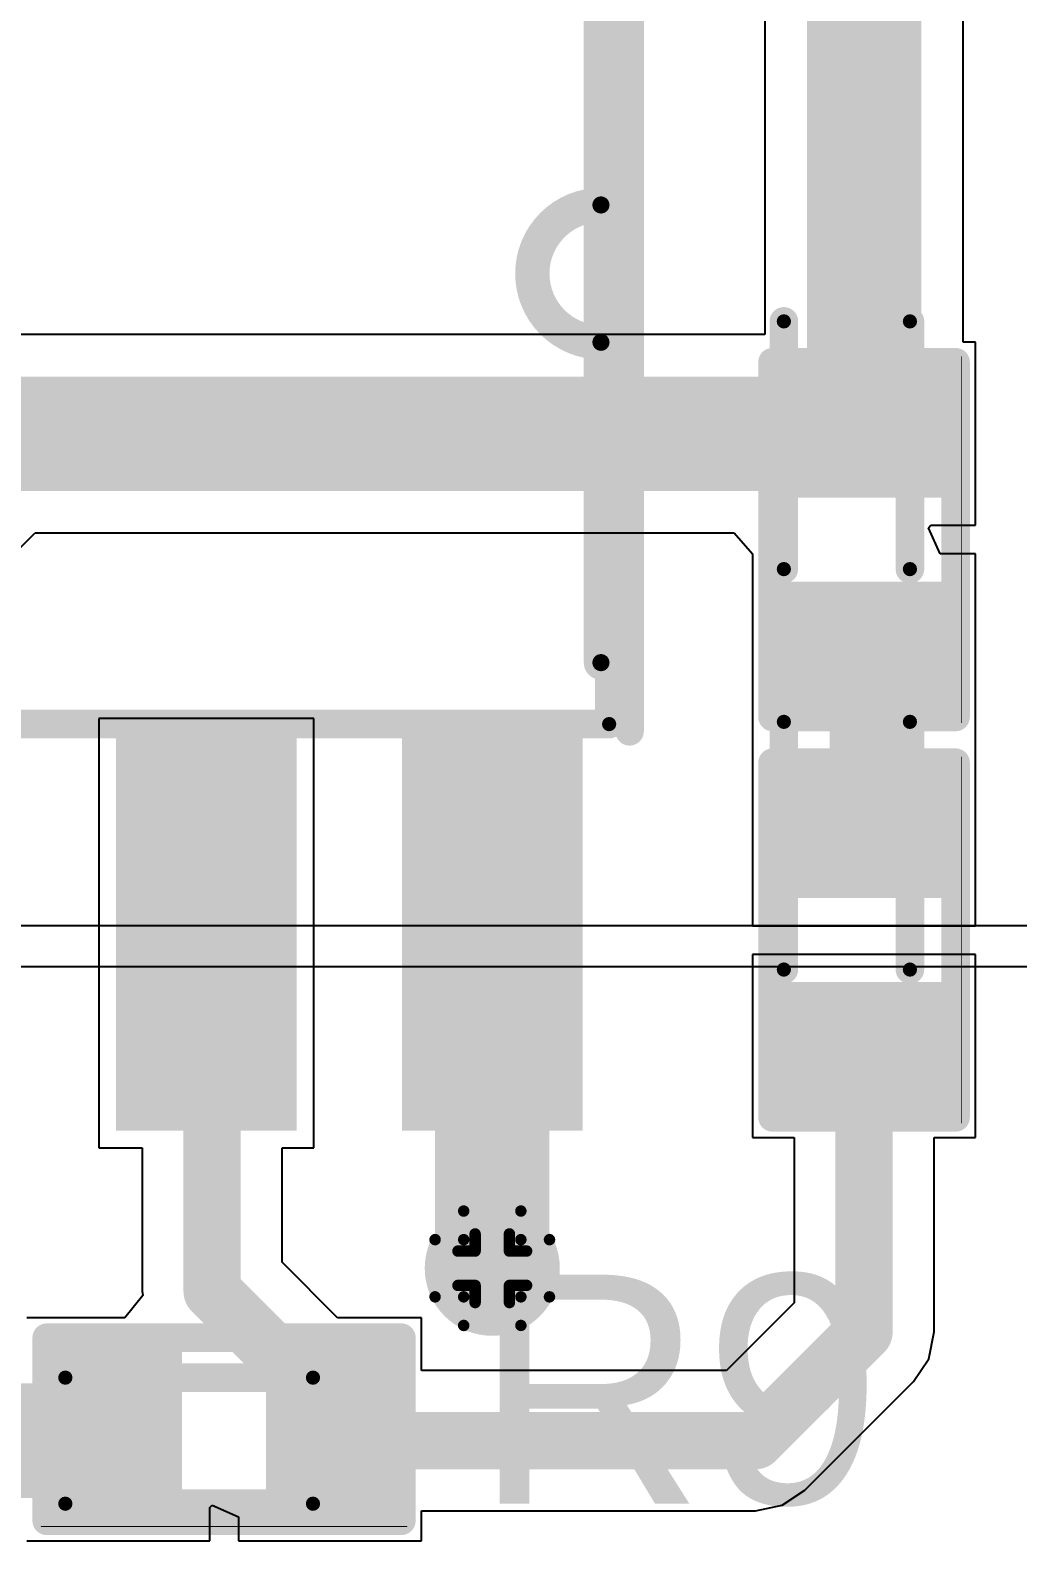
# Model space of a CAD drawing. Header units: inches. Extents: x -0.1 to 17.9, y -0.8 to 4.8.
# Drawn here: x 2.5322 to 2.7049, y 0.5685 to 0.8325 of the extents above; entities that cross this region are included whole.
import ezdxf

# ---------------------------------------------------------------- set-up
doc = ezdxf.new("R2010")
doc.units = ezdxf.units.IN
doc.header["$MEASUREMENT"] = 0
for name, color, linetype in [('Bottom Layer 1', 5, 'Continuous'), ('Bottom Solder', 6, 'Continuous'), ('Drill Drawing', 1, 'Continuous'), ('GND+Signal', 16, 'Continuous'), ('Pad Holes', 156, 'Continuous'), ('PWR+Signal', 76, 'Continuous'), ('Top 3D Body', 56, 'Continuous'), ('Top Layer 1', 1, 'Continuous'), ('Top Overlay', 2, 'Continuous'), ('Top Paste', 8, 'Continuous'), ('Top Solder', 216, 'Continuous'), ('Via Holes', 16, 'Continuous')]:
    doc.layers.add(name, color=color, linetype=linetype)
doc.styles.add('Arial', font='', dxfattribs={"height": 0.2})
doc.styles.get('Arial').set_extended_font_data('Arial')

# ---------------------------------------------------------------- blocks, each defined once
blk = doc.blocks.new('SOIC_8_0_154___3_90___W______120')
at = {"layer": 'Top Layer 1'}
for points in [[(0.07579, 0.06319), (0.07579, 0.08681), (0.13681, 0.08681), (0.13681, 0.06319)], [(0.07579, 0.01319), (0.07579, 0.03681), (0.13681, 0.03681), (0.13681, 0.01319)]]:
    blk.add_hatch(color=1, dxfattribs=at).paths.add_polyline_path(points)
at = {"layer": 'Top Paste'}
for points in [[(0.07579, 0.06319), (0.07579, 0.08681), (0.13681, 0.08681), (0.13681, 0.06319)], [(0.07579, 0.01319), (0.07579, 0.03681), (0.13681, 0.03681), (0.13681, 0.01319)]]:
    blk.add_hatch(color=8, dxfattribs=at).paths.add_polyline_path(points)
at = {"layer": 'Top Solder'}
for points in [[(0.07179, 0.05919), (0.07179, 0.09081), (0.14081, 0.09081), (0.14081, 0.05919)], [(0.07179, 0.00919), (0.07179, 0.04081), (0.14081, 0.04081), (0.14081, 0.00919)]]:
    blk.add_hatch(color=216, dxfattribs=at).paths.add_polyline_path(points)
at = {"layer": 'Top Overlay'}
blk.add_lwpolyline([(0.071, 0.099, 0.005, 0.005, 0), (-0.072, 0.099, 0.005, 0.005, 0)], format="xyseb", dxfattribs=at)
blk.add_lwpolyline([(0.06975, 0.099, 0.0025, 0.0025, 1), (0.07225, 0.099, 0.0025, 0.0025, 1)], format="xyseb", close=True, dxfattribs=at)
blk = doc.blocks.new('R___0402_152')
at = {"layer": 'Top Layer 1'}
for points in [[(-0.0275, -0.0125), (-0.0275, 0.0125), (-0.0095, 0.0125), (-0.0095, -0.0125)], [(0.0095, -0.0125), (0.0095, 0.0125), (0.0275, 0.0125), (0.0275, -0.0125)]]:
    blk.add_hatch(color=1, dxfattribs=at).paths.add_polyline_path(points)
at = {"layer": 'Top Paste'}
for points in [[(-0.0275, -0.0125), (-0.0275, 0.0125), (-0.0095, 0.0125), (-0.0095, -0.0125)], [(0.0095, -0.0125), (0.0095, 0.0125), (0.0275, 0.0125), (0.0275, -0.0125)]]:
    blk.add_hatch(color=8, dxfattribs=at).paths.add_polyline_path(points)
at = {"layer": 'Top Solder'}
for points in [[(-0.02967, -0.01467), (-0.02967, 0.01467), (-0.00733, 0.01467), (-0.00733, -0.01467)], [(0.00733, -0.01467), (0.00733, 0.01467), (0.02967, 0.01467), (0.02967, -0.01467)]]:
    blk.add_hatch(color=216, dxfattribs=at).paths.add_polyline_path(points)
at = {"layer": 'Top Overlay'}
for points in [[(-0.031, -0.016, 0.005, 0.005, 0), (-0.031, 0.016, 0.005, 0.005, 0)], [(-0.031, 0.016, 0.005, 0.005, 0), (0.031, 0.016, 0.005, 0.005, 0)], [(0.031, -0.016, 0.005, 0.005, 0), (0.031, 0.016, 0.005, 0.005, 0)], [(-0.031, -0.016, 0.005, 0.005, 0), (0.031, -0.016, 0.005, 0.005, 0)], [(-0.032, -0.017, 0.000127, 0.000127, 0), (0.032, -0.017, 0.000127, 0.000127, 0)]]:
    blk.add_lwpolyline(points, format="xyseb", dxfattribs=at)
for points in [[(-0.03225, 0.016, 0.0025, 0.0025, 1), (-0.02975, 0.016, 0.0025, 0.0025, 1)], [(-0.03225, 0.016, 0.0025, 0.0025, 1), (-0.02975, 0.016, 0.0025, 0.0025, 1)], [(0.02975, 0.016, 0.0025, 0.0025, 1), (0.03225, 0.016, 0.0025, 0.0025, 1)], [(0.02975, 0.016, 0.0025, 0.0025, 1), (0.03225, 0.016, 0.0025, 0.0025, 1)], [(-0.03225, -0.016, 0.0025, 0.0025, 1), (-0.02975, -0.016, 0.0025, 0.0025, 1)], [(-0.03225, -0.016, 0.0025, 0.0025, 1), (-0.02975, -0.016, 0.0025, 0.0025, 1)], [(0.02975, -0.016, 0.0025, 0.0025, 1), (0.03225, -0.016, 0.0025, 0.0025, 1)], [(0.02975, -0.016, 0.0025, 0.0025, 1), (0.03225, -0.016, 0.0025, 0.0025, 1)], [(-0.03203, -0.017, 0.0000635, 0.0000635, 1), (-0.03197, -0.017, 0.0000635, 0.0000635, 1)], [(0.03197, -0.017, 0.0000635, 0.0000635, 1), (0.03203, -0.017, 0.0000635, 0.0000635, 1)]]:
    blk.add_lwpolyline(points, format="xyseb", close=True, dxfattribs=at)
blk = doc.blocks.new('R___0402_154')
at = {"layer": 'Top Layer 1'}
for points in [[(-0.0275, -0.0125), (-0.0275, 0.0125), (-0.0095, 0.0125), (-0.0095, -0.0125)], [(0.0095, -0.0125), (0.0095, 0.0125), (0.0275, 0.0125), (0.0275, -0.0125)]]:
    blk.add_hatch(color=1, dxfattribs=at).paths.add_polyline_path(points)
at = {"layer": 'Top Paste'}
for points in [[(-0.0275, -0.0125), (-0.0275, 0.0125), (-0.0095, 0.0125), (-0.0095, -0.0125)], [(0.0095, -0.0125), (0.0095, 0.0125), (0.0275, 0.0125), (0.0275, -0.0125)]]:
    blk.add_hatch(color=8, dxfattribs=at).paths.add_polyline_path(points)
at = {"layer": 'Top Solder'}
for points in [[(-0.02966, -0.01467), (-0.02966, 0.01466), (-0.00733, 0.01466), (-0.00733, -0.01467)], [(0.00734, -0.01467), (0.00734, 0.01466), (0.02967, 0.01466), (0.02967, -0.01467)]]:
    blk.add_hatch(color=216, dxfattribs=at).paths.add_polyline_path(points)
at = {"layer": 'Top Overlay'}
for points in [[(-0.031, 0.016, 0.005, 0.005, 0), (-0.031, -0.016, 0.005, 0.005, 0)], [(-0.031, 0.016, 0.005, 0.005, 0), (0.031, 0.016, 0.005, 0.005, 0)], [(0.031, 0.016, 0.005, 0.005, 0), (0.031, -0.016, 0.005, 0.005, 0)], [(-0.031, -0.016, 0.005, 0.005, 0), (0.031, -0.016, 0.005, 0.005, 0)], [(-0.032, -0.017, 0.000127, 0.000127, 0), (0.032, -0.017, 0.000127, 0.000127, 0)]]:
    blk.add_lwpolyline(points, format="xyseb", dxfattribs=at)
for points in [[(-0.03225, 0.016, 0.0025, 0.0025, 1), (-0.02975, 0.016, 0.0025, 0.0025, 1)], [(-0.03225, 0.016, 0.0025, 0.0025, 1), (-0.02975, 0.016, 0.0025, 0.0025, 1)], [(0.02975, 0.016, 0.0025, 0.0025, 1), (0.03225, 0.016, 0.0025, 0.0025, 1)], [(0.02975, 0.016, 0.0025, 0.0025, 1), (0.03225, 0.016, 0.0025, 0.0025, 1)], [(-0.03225, -0.016, 0.0025, 0.0025, 1), (-0.02975, -0.016, 0.0025, 0.0025, 1)], [(-0.03225, -0.016, 0.0025, 0.0025, 1), (-0.02975, -0.016, 0.0025, 0.0025, 1)], [(0.02975, -0.016, 0.0025, 0.0025, 1), (0.03225, -0.016, 0.0025, 0.0025, 1)], [(0.02975, -0.016, 0.0025, 0.0025, 1), (0.03225, -0.016, 0.0025, 0.0025, 1)], [(-0.03203, -0.017, 0.0000635, 0.0000635, 1), (-0.03197, -0.017, 0.0000635, 0.0000635, 1)], [(0.03197, -0.017, 0.0000635, 0.0000635, 1), (0.03203, -0.017, 0.0000635, 0.0000635, 1)]]:
    blk.add_lwpolyline(points, format="xyseb", close=True, dxfattribs=at)
blk = doc.blocks.new('R___0402_159')
at = {"layer": 'Top Layer 1'}
for points in [[(-0.0275, -0.0125), (-0.0275, 0.0125), (-0.0095, 0.0125), (-0.0095, -0.0125)], [(0.0095, -0.0125), (0.0095, 0.0125), (0.0275, 0.0125), (0.0275, -0.0125)]]:
    blk.add_hatch(color=1, dxfattribs=at).paths.add_polyline_path(points)
at = {"layer": 'Top Paste'}
for points in [[(-0.0275, -0.0125), (-0.0275, 0.0125), (-0.0095, 0.0125), (-0.0095, -0.0125)], [(0.0095, -0.0125), (0.0095, 0.0125), (0.0275, 0.0125), (0.0275, -0.0125)]]:
    blk.add_hatch(color=8, dxfattribs=at).paths.add_polyline_path(points)
at = {"layer": 'Top Solder'}
for points in [[(-0.02966, -0.01467), (-0.02966, 0.01466), (-0.00733, 0.01466), (-0.00733, -0.01467)], [(0.00734, -0.01467), (0.00734, 0.01466), (0.02967, 0.01466), (0.02967, -0.01467)]]:
    blk.add_hatch(color=216, dxfattribs=at).paths.add_polyline_path(points)
at = {"layer": 'Top Overlay'}
for points in [[(-0.031, 0.016, 0.005, 0.005, 0), (-0.031, -0.016, 0.005, 0.005, 0)], [(-0.031, 0.016, 0.005, 0.005, 0), (0.031, 0.016, 0.005, 0.005, 0)], [(0.031, 0.016, 0.005, 0.005, 0), (0.031, -0.016, 0.005, 0.005, 0)], [(-0.031, -0.016, 0.005, 0.005, 0), (0.031, -0.016, 0.005, 0.005, 0)], [(-0.032, -0.017, 0.000127, 0.000127, 0), (0.032, -0.017, 0.000127, 0.000127, 0)]]:
    blk.add_lwpolyline(points, format="xyseb", dxfattribs=at)
for points in [[(-0.03225, 0.016, 0.0025, 0.0025, 1), (-0.02975, 0.016, 0.0025, 0.0025, 1)], [(-0.03225, 0.016, 0.0025, 0.0025, 1), (-0.02975, 0.016, 0.0025, 0.0025, 1)], [(0.02975, 0.016, 0.0025, 0.0025, 1), (0.03225, 0.016, 0.0025, 0.0025, 1)], [(0.02975, 0.016, 0.0025, 0.0025, 1), (0.03225, 0.016, 0.0025, 0.0025, 1)], [(-0.03225, -0.016, 0.0025, 0.0025, 1), (-0.02975, -0.016, 0.0025, 0.0025, 1)], [(-0.03225, -0.016, 0.0025, 0.0025, 1), (-0.02975, -0.016, 0.0025, 0.0025, 1)], [(0.02975, -0.016, 0.0025, 0.0025, 1), (0.03225, -0.016, 0.0025, 0.0025, 1)], [(0.02975, -0.016, 0.0025, 0.0025, 1), (0.03225, -0.016, 0.0025, 0.0025, 1)], [(-0.03203, -0.017, 0.0000635, 0.0000635, 1), (-0.03197, -0.017, 0.0000635, 0.0000635, 1)], [(0.03197, -0.017, 0.0000635, 0.0000635, 1), (0.03203, -0.017, 0.0000635, 0.0000635, 1)]]:
    blk.add_lwpolyline(points, format="xyseb", close=True, dxfattribs=at)

msp = doc.modelspace()

# ---------------------------------------------------------------- hatches: boundary and pattern name
at = {"layer": 'Bottom Layer 1'}
h = msp.add_hatch(color=5, dxfattribs=at)
edge = h.paths.add_edge_path()
edge.add_arc((2.613, 0.61614), 0.01181, 0, 360)
at = {"layer": 'Bottom Solder'}
h = msp.add_hatch(color=6, dxfattribs=at)
edge = h.paths.add_edge_path()
edge.add_arc((2.613, 0.61614), 0.00991, 0, 360)
at = {"layer": 'GND+Signal'}
h = msp.add_hatch(color=16, dxfattribs=at)
edge = h.paths.add_edge_path()
edge.add_arc((2.613, 0.61614), 0.01181, 0, 360)
at = {"layer": 'Pad Holes'}
h = msp.add_hatch(color=7, dxfattribs=at)
edge = h.paths.add_edge_path()
edge.add_arc((2.632, 0.802), 0.0015, 0, 360)
h = msp.add_hatch(color=7, dxfattribs=at)
edge = h.paths.add_edge_path()
edge.add_arc((2.632, 0.802), 0.0015, 0, 360)
h = msp.add_hatch(color=7, dxfattribs=at)
edge = h.paths.add_edge_path()
edge.add_arc((2.632, 0.802), 0.0015, 0, 360)
h = msp.add_hatch(color=7, dxfattribs=at)
edge = h.paths.add_edge_path()
edge.add_arc((2.66398, 0.78165), 0.00125, 0, 360)
h = msp.add_hatch(color=7, dxfattribs=at)
edge = h.paths.add_edge_path()
edge.add_arc((2.68602, 0.78165), 0.00125, 0, 360)
h = msp.add_hatch(color=7, dxfattribs=at)
edge = h.paths.add_edge_path()
edge.add_arc((2.632, 0.778), 0.0015, 0, 360)
h = msp.add_hatch(color=7, dxfattribs=at)
edge = h.paths.add_edge_path()
edge.add_arc((2.632, 0.778), 0.0015, 0, 360)
h = msp.add_hatch(color=7, dxfattribs=at)
edge = h.paths.add_edge_path()
edge.add_arc((2.632, 0.778), 0.0015, 0, 360)
h = msp.add_hatch(color=7, dxfattribs=at)
edge = h.paths.add_edge_path()
edge.add_arc((2.66398, 0.73835), 0.00125, 0, 360)
h = msp.add_hatch(color=7, dxfattribs=at)
edge = h.paths.add_edge_path()
edge.add_arc((2.68602, 0.73835), 0.00125, 0, 360)
h = msp.add_hatch(color=7, dxfattribs=at)
edge = h.paths.add_edge_path()
edge.add_arc((2.632, 0.722), 0.0015, 0, 360)
h = msp.add_hatch(color=7, dxfattribs=at)
edge = h.paths.add_edge_path()
edge.add_arc((2.63343, 0.71126), 0.00125, 0, 360)
h = msp.add_hatch(color=7, dxfattribs=at)
edge = h.paths.add_edge_path()
edge.add_arc((2.63343, 0.71126), 0.00125, 0, 360)
h = msp.add_hatch(color=7, dxfattribs=at)
edge = h.paths.add_edge_path()
edge.add_arc((2.66398, 0.71165), 0.00125, 0, 360)
h = msp.add_hatch(color=7, dxfattribs=at)
edge = h.paths.add_edge_path()
edge.add_arc((2.68602, 0.71165), 0.00125, 0, 360)
h = msp.add_hatch(color=7, dxfattribs=at)
edge = h.paths.add_edge_path()
edge.add_arc((2.66398, 0.66835), 0.00125, 0, 360)
h = msp.add_hatch(color=7, dxfattribs=at)
edge = h.paths.add_edge_path()
edge.add_arc((2.68602, 0.66835), 0.00125, 0, 360)
h = msp.add_hatch(color=7, dxfattribs=at)
edge = h.paths.add_edge_path()
edge.add_arc((2.53835, 0.59702), 0.00125, 0, 360)
h = msp.add_hatch(color=7, dxfattribs=at)
edge = h.paths.add_edge_path()
edge.add_arc((2.58165, 0.59702), 0.00125, 0, 360)
h = msp.add_hatch(color=7, dxfattribs=at)
edge = h.paths.add_edge_path()
edge.add_arc((2.53835, 0.57498), 0.00125, 0, 360)
h = msp.add_hatch(color=7, dxfattribs=at)
edge = h.paths.add_edge_path()
edge.add_arc((2.58165, 0.57498), 0.00125, 0, 360)
at = {"layer": 'PWR+Signal'}
h = msp.add_hatch(color=76, dxfattribs=at)
edge = h.paths.add_edge_path()
edge.add_arc((2.613, 0.61614), 0.01181, 0, 360)
at = {"layer": 'Top 3D Body'}
h = msp.add_hatch(color=56, dxfattribs=at)
edge = h.paths.add_edge_path()
edge.add_arc((2.632, 0.802), 0.0015, 0, 360)
h = msp.add_hatch(color=56, dxfattribs=at)
edge = h.paths.add_edge_path()
edge.add_arc((2.632, 0.802), 0.0015, 0, 360)
h = msp.add_hatch(color=56, dxfattribs=at)
edge = h.paths.add_edge_path()
edge.add_arc((2.632, 0.802), 0.0015, 0, 360)
h = msp.add_hatch(color=56, dxfattribs=at)
edge = h.paths.add_edge_path()
edge.add_arc((2.66398, 0.78165), 0.00125, 0, 360)
h = msp.add_hatch(color=56, dxfattribs=at)
edge = h.paths.add_edge_path()
edge.add_arc((2.68602, 0.78165), 0.00125, 0, 360)
h = msp.add_hatch(color=56, dxfattribs=at)
edge = h.paths.add_edge_path()
edge.add_arc((2.632, 0.778), 0.0015, 0, 360)
h = msp.add_hatch(color=56, dxfattribs=at)
edge = h.paths.add_edge_path()
edge.add_arc((2.632, 0.778), 0.0015, 0, 360)
h = msp.add_hatch(color=56, dxfattribs=at)
edge = h.paths.add_edge_path()
edge.add_arc((2.632, 0.778), 0.0015, 0, 360)
h = msp.add_hatch(color=56, dxfattribs=at)
edge = h.paths.add_edge_path()
edge.add_arc((2.66398, 0.73835), 0.00125, 0, 360)
h = msp.add_hatch(color=56, dxfattribs=at)
edge = h.paths.add_edge_path()
edge.add_arc((2.68602, 0.73835), 0.00125, 0, 360)
h = msp.add_hatch(color=56, dxfattribs=at)
edge = h.paths.add_edge_path()
edge.add_arc((2.632, 0.722), 0.0015, 0, 360)
h = msp.add_hatch(color=56, dxfattribs=at)
edge = h.paths.add_edge_path()
edge.add_arc((2.63343, 0.71126), 0.00125, 0, 360)
h = msp.add_hatch(color=56, dxfattribs=at)
edge = h.paths.add_edge_path()
edge.add_arc((2.63343, 0.71126), 0.00125, 0, 360)
h = msp.add_hatch(color=56, dxfattribs=at)
edge = h.paths.add_edge_path()
edge.add_arc((2.66398, 0.71165), 0.00125, 0, 360)
h = msp.add_hatch(color=56, dxfattribs=at)
edge = h.paths.add_edge_path()
edge.add_arc((2.68602, 0.71165), 0.00125, 0, 360)
h = msp.add_hatch(color=56, dxfattribs=at)
edge = h.paths.add_edge_path()
edge.add_arc((2.66398, 0.66835), 0.00125, 0, 360)
h = msp.add_hatch(color=56, dxfattribs=at)
edge = h.paths.add_edge_path()
edge.add_arc((2.68602, 0.66835), 0.00125, 0, 360)
h = msp.add_hatch(color=56, dxfattribs=at)
edge = h.paths.add_edge_path()
edge.add_arc((2.53835, 0.59702), 0.00125, 0, 360)
h = msp.add_hatch(color=56, dxfattribs=at)
edge = h.paths.add_edge_path()
edge.add_arc((2.58165, 0.59702), 0.00125, 0, 360)
h = msp.add_hatch(color=56, dxfattribs=at)
edge = h.paths.add_edge_path()
edge.add_arc((2.53835, 0.57498), 0.00125, 0, 360)
h = msp.add_hatch(color=56, dxfattribs=at)
edge = h.paths.add_edge_path()
edge.add_arc((2.58165, 0.57498), 0.00125, 0, 360)
at = {"layer": 'Top Layer 1'}
h = msp.add_hatch(color=1, dxfattribs=at)
edge = h.paths.add_edge_path()
edge.add_arc((2.613, 0.61614), 0.01181, 0, 360)
at = {"layer": 'Via Holes'}
h = msp.add_hatch(color=7, dxfattribs=at)
edge = h.paths.add_edge_path()
edge.add_arc((2.613, 0.61614), 0.00591, 0, 360)

# ---------------------------------------------------------------- linework, layer by layer
at = {"layer": 'Drill Drawing'}
for points in [[(2.608, 0.62114, 0.002, 0.002, 0), (2.608, 0.62614, 0.002, 0.002, 0)], [(2.608, 0.62614, 0.002, 0.002, 0), (2.618, 0.62614, 0.002, 0.002, 0)], [(2.618, 0.62114, 0.002, 0.002, 0), (2.618, 0.62614, 0.002, 0.002, 0)], [(2.603, 0.61114, 0.002, 0.002, 0), (2.603, 0.62114, 0.002, 0.002, 0)], [(2.603, 0.62114, 0.002, 0.002, 0), (2.608, 0.62114, 0.002, 0.002, 0)], [(2.61, 0.61914, 0.002, 0.002, 0), (2.61, 0.62214, 0.002, 0.002, 0)], [(2.61, 0.62214, 0.002, 0.002, 0), (2.616, 0.62214, 0.002, 0.002, 0)], [(2.616, 0.61914, 0.002, 0.002, 0), (2.616, 0.62214, 0.002, 0.002, 0)], [(2.618, 0.62114, 0.002, 0.002, 0), (2.623, 0.62114, 0.002, 0.002, 0)], [(2.623, 0.61114, 0.002, 0.002, 0), (2.623, 0.62114, 0.002, 0.002, 0)], [(2.607, 0.61314, 0.002, 0.002, 0), (2.607, 0.61914, 0.002, 0.002, 0)], [(2.607, 0.61914, 0.002, 0.002, 0), (2.61, 0.61914, 0.002, 0.002, 0)], [(2.616, 0.61914, 0.002, 0.002, 0), (2.619, 0.61914, 0.002, 0.002, 0)], [(2.619, 0.61314, 0.002, 0.002, 0), (2.619, 0.61914, 0.002, 0.002, 0)], [(2.607, 0.61314, 0.002, 0.002, 0), (2.61, 0.61314, 0.002, 0.002, 0)], [(2.61, 0.61014, 0.002, 0.002, 0), (2.61, 0.61314, 0.002, 0.002, 0)], [(2.616, 0.61314, 0.002, 0.002, 0), (2.619, 0.61314, 0.002, 0.002, 0)], [(2.616, 0.61014, 0.002, 0.002, 0), (2.616, 0.61314, 0.002, 0.002, 0)], [(2.603, 0.61114, 0.002, 0.002, 0), (2.608, 0.61114, 0.002, 0.002, 0)], [(2.608, 0.60614, 0.002, 0.002, 0), (2.608, 0.61114, 0.002, 0.002, 0)], [(2.61, 0.61014, 0.002, 0.002, 0), (2.616, 0.61014, 0.002, 0.002, 0)], [(2.618, 0.61114, 0.002, 0.002, 0), (2.623, 0.61114, 0.002, 0.002, 0)], [(2.618, 0.60614, 0.002, 0.002, 0), (2.618, 0.61114, 0.002, 0.002, 0)], [(2.608, 0.60614, 0.002, 0.002, 0), (2.618, 0.60614, 0.002, 0.002, 0)]]:
    msp.add_lwpolyline(points, format="xyseb", dxfattribs=at)
for points in [[(2.6075, 0.62614, 0.001, 0.001, 1), (2.6085, 0.62614, 0.001, 0.001, 1)], [(2.6075, 0.62614, 0.001, 0.001, 1), (2.6085, 0.62614, 0.001, 0.001, 1)], [(2.6175, 0.62614, 0.001, 0.001, 1), (2.6185, 0.62614, 0.001, 0.001, 1)], [(2.6175, 0.62614, 0.001, 0.001, 1), (2.6185, 0.62614, 0.001, 0.001, 1)], [(2.6025, 0.62114, 0.001, 0.001, 1), (2.6035, 0.62114, 0.001, 0.001, 1)], [(2.6025, 0.62114, 0.001, 0.001, 1), (2.6035, 0.62114, 0.001, 0.001, 1)], [(2.6075, 0.62114, 0.001, 0.001, 1), (2.6085, 0.62114, 0.001, 0.001, 1)], [(2.6075, 0.62114, 0.001, 0.001, 1), (2.6085, 0.62114, 0.001, 0.001, 1)], [(2.6095, 0.62214, 0.001, 0.001, 1), (2.6105, 0.62214, 0.001, 0.001, 1)], [(2.6095, 0.62214, 0.001, 0.001, 1), (2.6105, 0.62214, 0.001, 0.001, 1)], [(2.6155, 0.62214, 0.001, 0.001, 1), (2.6165, 0.62214, 0.001, 0.001, 1)], [(2.6155, 0.62214, 0.001, 0.001, 1), (2.6165, 0.62214, 0.001, 0.001, 1)], [(2.6175, 0.62114, 0.001, 0.001, 1), (2.6185, 0.62114, 0.001, 0.001, 1)], [(2.6175, 0.62114, 0.001, 0.001, 1), (2.6185, 0.62114, 0.001, 0.001, 1)], [(2.6225, 0.62114, 0.001, 0.001, 1), (2.6235, 0.62114, 0.001, 0.001, 1)], [(2.6225, 0.62114, 0.001, 0.001, 1), (2.6235, 0.62114, 0.001, 0.001, 1)], [(2.6065, 0.61914, 0.001, 0.001, 1), (2.6075, 0.61914, 0.001, 0.001, 1)], [(2.6065, 0.61914, 0.001, 0.001, 1), (2.6075, 0.61914, 0.001, 0.001, 1)], [(2.6095, 0.61914, 0.001, 0.001, 1), (2.6105, 0.61914, 0.001, 0.001, 1)], [(2.6095, 0.61914, 0.001, 0.001, 1), (2.6105, 0.61914, 0.001, 0.001, 1)], [(2.6155, 0.61914, 0.001, 0.001, 1), (2.6165, 0.61914, 0.001, 0.001, 1)], [(2.6155, 0.61914, 0.001, 0.001, 1), (2.6165, 0.61914, 0.001, 0.001, 1)], [(2.6185, 0.61914, 0.001, 0.001, 1), (2.6195, 0.61914, 0.001, 0.001, 1)], [(2.6185, 0.61914, 0.001, 0.001, 1), (2.6195, 0.61914, 0.001, 0.001, 1)], [(2.6065, 0.61314, 0.001, 0.001, 1), (2.6075, 0.61314, 0.001, 0.001, 1)], [(2.6065, 0.61314, 0.001, 0.001, 1), (2.6075, 0.61314, 0.001, 0.001, 1)], [(2.6095, 0.61314, 0.001, 0.001, 1), (2.6105, 0.61314, 0.001, 0.001, 1)], [(2.6095, 0.61314, 0.001, 0.001, 1), (2.6105, 0.61314, 0.001, 0.001, 1)], [(2.6155, 0.61314, 0.001, 0.001, 1), (2.6165, 0.61314, 0.001, 0.001, 1)], [(2.6155, 0.61314, 0.001, 0.001, 1), (2.6165, 0.61314, 0.001, 0.001, 1)], [(2.6185, 0.61314, 0.001, 0.001, 1), (2.6195, 0.61314, 0.001, 0.001, 1)], [(2.6185, 0.61314, 0.001, 0.001, 1), (2.6195, 0.61314, 0.001, 0.001, 1)], [(2.6025, 0.61114, 0.001, 0.001, 1), (2.6035, 0.61114, 0.001, 0.001, 1)], [(2.6025, 0.61114, 0.001, 0.001, 1), (2.6035, 0.61114, 0.001, 0.001, 1)], [(2.6075, 0.61114, 0.001, 0.001, 1), (2.6085, 0.61114, 0.001, 0.001, 1)], [(2.6075, 0.61114, 0.001, 0.001, 1), (2.6085, 0.61114, 0.001, 0.001, 1)], [(2.6095, 0.61014, 0.001, 0.001, 1), (2.6105, 0.61014, 0.001, 0.001, 1)], [(2.6095, 0.61014, 0.001, 0.001, 1), (2.6105, 0.61014, 0.001, 0.001, 1)], [(2.6155, 0.61014, 0.001, 0.001, 1), (2.6165, 0.61014, 0.001, 0.001, 1)], [(2.6155, 0.61014, 0.001, 0.001, 1), (2.6165, 0.61014, 0.001, 0.001, 1)], [(2.6175, 0.61114, 0.001, 0.001, 1), (2.6185, 0.61114, 0.001, 0.001, 1)], [(2.6175, 0.61114, 0.001, 0.001, 1), (2.6185, 0.61114, 0.001, 0.001, 1)], [(2.6225, 0.61114, 0.001, 0.001, 1), (2.6235, 0.61114, 0.001, 0.001, 1)], [(2.6225, 0.61114, 0.001, 0.001, 1), (2.6235, 0.61114, 0.001, 0.001, 1)], [(2.6075, 0.60614, 0.001, 0.001, 1), (2.6085, 0.60614, 0.001, 0.001, 1)], [(2.6075, 0.60614, 0.001, 0.001, 1), (2.6085, 0.60614, 0.001, 0.001, 1)], [(2.6175, 0.60614, 0.001, 0.001, 1), (2.6185, 0.60614, 0.001, 0.001, 1)], [(2.6175, 0.60614, 0.001, 0.001, 1), (2.6185, 0.60614, 0.001, 0.001, 1)]]:
    msp.add_lwpolyline(points, format="xyseb", close=True, dxfattribs=at)
at = {"layer": 'PWR+Signal'}
for p, q in [((3.556, 0.676), (0.249, 0.676)), ((0.62286, 0.66886), (3.556, 0.66886))]:
    msp.add_line(p, q, dxfattribs=at)
at = {"layer": 'Top 3D Body'}
for points in [[(2.63343, 0.71126, 0.005, 0.005, 0), (2.63343, 0.86874, 0.005, 0.005, 0)], [(2.632, 0.802, 0.006, 0.006, 0), (2.632, 0.858, 0.006, 0.006, 0)], [(2.632, 0.778, 0.006, 0.006, -1), (2.632, 0.802, 0.006, 0.006, 0)], [(2.632, 0.778, 0.006, 0.006, 0), (2.632, 0.802, 0.006, 0.006, 0)], [(2.66398, 0.73835, 0.005, 0.005, 0), (2.66398, 0.78165, 0.005, 0.005, 0)], [(2.68602, 0.73835, 0.005, 0.005, 0), (2.68602, 0.78165, 0.005, 0.005, 0)], [(2.632, 0.722, 0.006, 0.006, 0), (2.632, 0.778, 0.006, 0.006, 0)], [(2.43657, 0.71126, 0.005, 0.005, 0), (2.63343, 0.71126, 0.005, 0.005, 0)], [(2.66398, 0.66835, 0.005, 0.005, 0), (2.66398, 0.71165, 0.005, 0.005, 0)], [(2.68602, 0.66835, 0.005, 0.005, 0), (2.68602, 0.71165, 0.005, 0.005, 0)], [(2.53835, 0.59702, 0.005, 0.005, 0), (2.58165, 0.59702, 0.005, 0.005, 0)], [(2.53835, 0.57498, 0.005, 0.005, 0), (2.58165, 0.57498, 0.005, 0.005, 0)]]:
    msp.add_lwpolyline(points, format="xyseb", dxfattribs=at)
for points in [[(2.6305, 0.802, 0.003, 0.003, 1), (2.6335, 0.802, 0.003, 0.003, 1)], [(2.6305, 0.802, 0.003, 0.003, 1), (2.6335, 0.802, 0.003, 0.003, 1)], [(2.6305, 0.802, 0.003, 0.003, 1), (2.6335, 0.802, 0.003, 0.003, 1)], [(2.66273, 0.78165, 0.0025, 0.0025, 1), (2.66523, 0.78165, 0.0025, 0.0025, 1)], [(2.68477, 0.78165, 0.0025, 0.0025, 1), (2.68727, 0.78165, 0.0025, 0.0025, 1)], [(2.6305, 0.778, 0.003, 0.003, 1), (2.6335, 0.778, 0.003, 0.003, 1)], [(2.6305, 0.778, 0.003, 0.003, 1), (2.6335, 0.778, 0.003, 0.003, 1)], [(2.6305, 0.778, 0.003, 0.003, 1), (2.6335, 0.778, 0.003, 0.003, 1)], [(2.66273, 0.73835, 0.0025, 0.0025, 1), (2.66523, 0.73835, 0.0025, 0.0025, 1)], [(2.68477, 0.73835, 0.0025, 0.0025, 1), (2.68727, 0.73835, 0.0025, 0.0025, 1)], [(2.6305, 0.722, 0.003, 0.003, 1), (2.6335, 0.722, 0.003, 0.003, 1)], [(2.63218, 0.71126, 0.0025, 0.0025, 1), (2.63468, 0.71126, 0.0025, 0.0025, 1)], [(2.63218, 0.71126, 0.0025, 0.0025, 1), (2.63468, 0.71126, 0.0025, 0.0025, 1)], [(2.66273, 0.71165, 0.0025, 0.0025, 1), (2.66523, 0.71165, 0.0025, 0.0025, 1)], [(2.68477, 0.71165, 0.0025, 0.0025, 1), (2.68727, 0.71165, 0.0025, 0.0025, 1)], [(2.66273, 0.66835, 0.0025, 0.0025, 1), (2.66523, 0.66835, 0.0025, 0.0025, 1)], [(2.68477, 0.66835, 0.0025, 0.0025, 1), (2.68727, 0.66835, 0.0025, 0.0025, 1)], [(2.5371, 0.59702, 0.0025, 0.0025, 1), (2.5396, 0.59702, 0.0025, 0.0025, 1)], [(2.5804, 0.59702, 0.0025, 0.0025, 1), (2.5829, 0.59702, 0.0025, 0.0025, 1)], [(2.5371, 0.57498, 0.0025, 0.0025, 1), (2.5396, 0.57498, 0.0025, 0.0025, 1)], [(2.5804, 0.57498, 0.0025, 0.0025, 1), (2.5829, 0.57498, 0.0025, 0.0025, 1)]]:
    msp.add_lwpolyline(points, format="xyseb", close=True, dxfattribs=at)
at = {"layer": 'Top Layer 1'}
for p, q in [((2.69533, 0.77801), (2.69533, 0.85714)), ((2.66067, 0.84996), (2.66067, 0.77934)), ((2.66067, 0.77934), (2.52587, 0.77934)), ((2.6975, 0.77801), (2.69533, 0.77801)), ((2.6975, 0.74601), (2.6975, 0.77801)), ((2.53033, 0.74196), (2.53305, 0.74468)), ((2.53305, 0.74468), (2.65528, 0.74468)), ((2.65528, 0.74468), (2.6585, 0.74101)), ((2.68927, 0.74557), (2.68966, 0.74601)), ((2.69132, 0.74101), (2.68927, 0.74557)), ((2.68966, 0.74601), (2.6975, 0.74601)), ((2.6585, 0.74101), (2.6585, 0.73968)), ((2.6585, 0.73968), (2.6585, 0.70901)), ((2.6975, 0.74101), (2.69132, 0.74101)), ((2.6975, 0.70901), (2.6975, 0.74101)), ((2.58181, 0.71221), (2.54419, 0.71221)), ((2.54419, 0.71221), (2.54419, 0.63719)), ((2.58181, 0.63719), (2.58181, 0.71221)), ((2.6585, 0.70901), (2.6585, 0.70901)), ((2.6585, 0.70901), (2.6585, 0.70801)), ((2.6585, 0.70801), (2.6585, 0.70801)), ((2.6585, 0.70801), (2.6585, 0.67601)), ((2.6975, 0.70801), (2.6975, 0.70901)), ((2.6975, 0.70901), (2.6975, 0.70901)), ((2.6975, 0.67601), (2.6975, 0.70801)), ((2.6975, 0.70801), (2.6975, 0.70801)), ((2.6585, 0.67601), (2.6975, 0.67601)), ((2.6975, 0.67101), (2.6585, 0.67101)), ((2.6585, 0.67101), (2.6585, 0.63901)), ((2.6975, 0.63901), (2.6975, 0.67101)), ((2.6585, 0.63901), (2.66577, 0.63901)), ((2.66577, 0.63901), (2.66577, 0.61007)), ((2.69024, 0.605), (2.69024, 0.63901)), ((2.69024, 0.63901), (2.6975, 0.63901)), ((2.54419, 0.63719), (2.55177, 0.63719)), ((2.55177, 0.63719), (2.55177, 0.61214)), ((2.57624, 0.61721), (2.57624, 0.63719)), ((2.57624, 0.63719), (2.58181, 0.63719)), ((2.58594, 0.6075), (2.57624, 0.61721)), ((2.55192, 0.61137), (2.54875, 0.6075)), ((2.55177, 0.61214), (2.55192, 0.61137)), ((2.66577, 0.61007), (2.65393, 0.59824)), ((2.54875, 0.6075), (2.5316, 0.6075)), ((2.6006, 0.6075), (2.58594, 0.6075)), ((2.6006, 0.59824), (2.6006, 0.6075)), ((2.6893, 0.60032), (2.69024, 0.605)), ((2.68665, 0.59635), (2.6893, 0.60032)), ((2.65393, 0.59824), (2.6006, 0.59824)), ((2.66765, 0.57735), (2.68665, 0.59635)), ((2.66368, 0.5747), (2.66765, 0.57735)), ((2.5636, 0.57434), (2.56404, 0.57473)), ((2.5636, 0.5685), (2.5636, 0.57434)), ((2.56404, 0.57473), (2.5686, 0.57268)), ((2.6006, 0.5685), (2.6006, 0.57376)), ((2.6006, 0.57376), (2.659, 0.57376)), ((2.659, 0.57376), (2.66368, 0.5747)), ((2.5686, 0.57268), (2.5686, 0.5685)), ((2.5316, 0.5685), (2.5636, 0.5685)), ((2.5686, 0.5685), (2.6006, 0.5685))]:
    msp.add_line(p, q, dxfattribs=at)
for points in [[(2.678, 0.76201, 0.02, 0.02, 0), (2.678, 0.85714, 0.02, 0.02, 0)], [(2.513, 0.74914, 0.02, 0.02, 0), (2.52587, 0.76201, 0.02, 0.02, 0)], [(2.52587, 0.76201, 0.02, 0.02, 0), (2.678, 0.76201, 0.02, 0.02, 0)], [(2.678, 0.75927, 0.012, 0.012, 0), (2.678, 0.76201, 0.012, 0.012, 0)], [(2.67687, 0.75914, 0.01, 0.01, 0), (2.678, 0.75927, 0.01, 0.01, 0)], [(2.678, 0.69201, 0.012, 0.012, 0), (2.678, 0.72501, 0.012, 0.012, 0)], [(2.613, 0.61614, 0.02, 0.02, 0), (2.613, 0.6747, 0.02, 0.02, 0)], [(2.563, 0.6747, 0.01, 0.01, 0), (2.564, 0.6737, 0.01, 0.01, 0)], [(2.564, 0.61214, 0.01, 0.01, 0), (2.564, 0.6737, 0.01, 0.01, 0)], [(2.678, 0.605, 0.01, 0.01, 0), (2.678, 0.65501, 0.01, 0.01, 0)], [(2.564, 0.61214, 0.01, 0.01, 0), (2.58013, 0.59601, 0.01, 0.01, 0)], [(2.659, 0.586, 0.01, 0.01, 0), (2.678, 0.605, 0.01, 0.01, 0)], [(2.512, 0.586, 0.02, 0.02, 0), (2.5476, 0.586, 0.02, 0.02, 0)], [(2.5846, 0.586, 0.01, 0.01, 0), (2.659, 0.586, 0.01, 0.01, 0)]]:
    msp.add_lwpolyline(points, format="xyseb", dxfattribs=at)
for points in [[(2.52087, 0.76201, 0.01, 0.01, 1), (2.53087, 0.76201, 0.01, 0.01, 1)], [(2.52087, 0.76201, 0.01, 0.01, 1), (2.53087, 0.76201, 0.01, 0.01, 1)], [(2.673, 0.76201, 0.01, 0.01, 1), (2.683, 0.76201, 0.01, 0.01, 1)], [(2.673, 0.76201, 0.01, 0.01, 1), (2.683, 0.76201, 0.01, 0.01, 1)], [(2.675, 0.76201, 0.006, 0.006, 1), (2.681, 0.76201, 0.006, 0.006, 1)], [(2.67437, 0.75914, 0.005, 0.005, 1), (2.67937, 0.75914, 0.005, 0.005, 1)], [(2.675, 0.75927, 0.006, 0.006, 1), (2.681, 0.75927, 0.006, 0.006, 1)], [(2.6755, 0.75927, 0.005, 0.005, 1), (2.6805, 0.75927, 0.005, 0.005, 1)], [(2.675, 0.72501, 0.006, 0.006, 1), (2.681, 0.72501, 0.006, 0.006, 1)], [(2.675, 0.69201, 0.006, 0.006, 1), (2.681, 0.69201, 0.006, 0.006, 1)], [(2.608, 0.6747, 0.01, 0.01, 1), (2.618, 0.6747, 0.01, 0.01, 1)], [(2.5605, 0.6747, 0.005, 0.005, 1), (2.5655, 0.6747, 0.005, 0.005, 1)], [(2.5615, 0.6737, 0.005, 0.005, 1), (2.5665, 0.6737, 0.005, 0.005, 1)], [(2.5615, 0.6737, 0.005, 0.005, 1), (2.5665, 0.6737, 0.005, 0.005, 1)], [(2.6755, 0.65501, 0.005, 0.005, 1), (2.6805, 0.65501, 0.005, 0.005, 1)], [(2.608, 0.61614, 0.01, 0.01, 1), (2.618, 0.61614, 0.01, 0.01, 1)], [(2.5615, 0.61214, 0.005, 0.005, 1), (2.5665, 0.61214, 0.005, 0.005, 1)], [(2.5615, 0.61214, 0.005, 0.005, 1), (2.5665, 0.61214, 0.005, 0.005, 1)], [(2.6755, 0.605, 0.005, 0.005, 1), (2.6805, 0.605, 0.005, 0.005, 1)], [(2.6755, 0.605, 0.005, 0.005, 1), (2.6805, 0.605, 0.005, 0.005, 1)], [(2.57763, 0.59601, 0.005, 0.005, 1), (2.58263, 0.59601, 0.005, 0.005, 1)], [(2.5426, 0.586, 0.01, 0.01, 1), (2.5526, 0.586, 0.01, 0.01, 1)], [(2.5821, 0.586, 0.005, 0.005, 1), (2.5871, 0.586, 0.005, 0.005, 1)], [(2.6565, 0.586, 0.005, 0.005, 1), (2.6615, 0.586, 0.005, 0.005, 1)], [(2.6565, 0.586, 0.005, 0.005, 1), (2.6615, 0.586, 0.005, 0.005, 1)]]:
    msp.add_lwpolyline(points, format="xyseb", close=True, dxfattribs=at)

# ---------------------------------------------------------------- block references
for name, p, rotation in [('SOIC_8_0_154___3_90___W______120', (2.538, 0.781), 270), ('R___0402_159', (2.678, 0.74351), 90), ('R___0402_154', (2.678, 0.67351), 90)]:
    msp.add_blockref(name, p, dxfattribs=dict(rotation=rotation))
msp.add_blockref('R___0402_152', (2.5661, 0.588))

# ---------------------------------------------------------------- texts
at = {"layer": 'Top Overlay', "style": 'Arial'}
msp.add_text('R9', height=0.04, dxfattribs=at).set_placement((2.60968, 0.57501))

doc.saveas('drawing.dxf')
